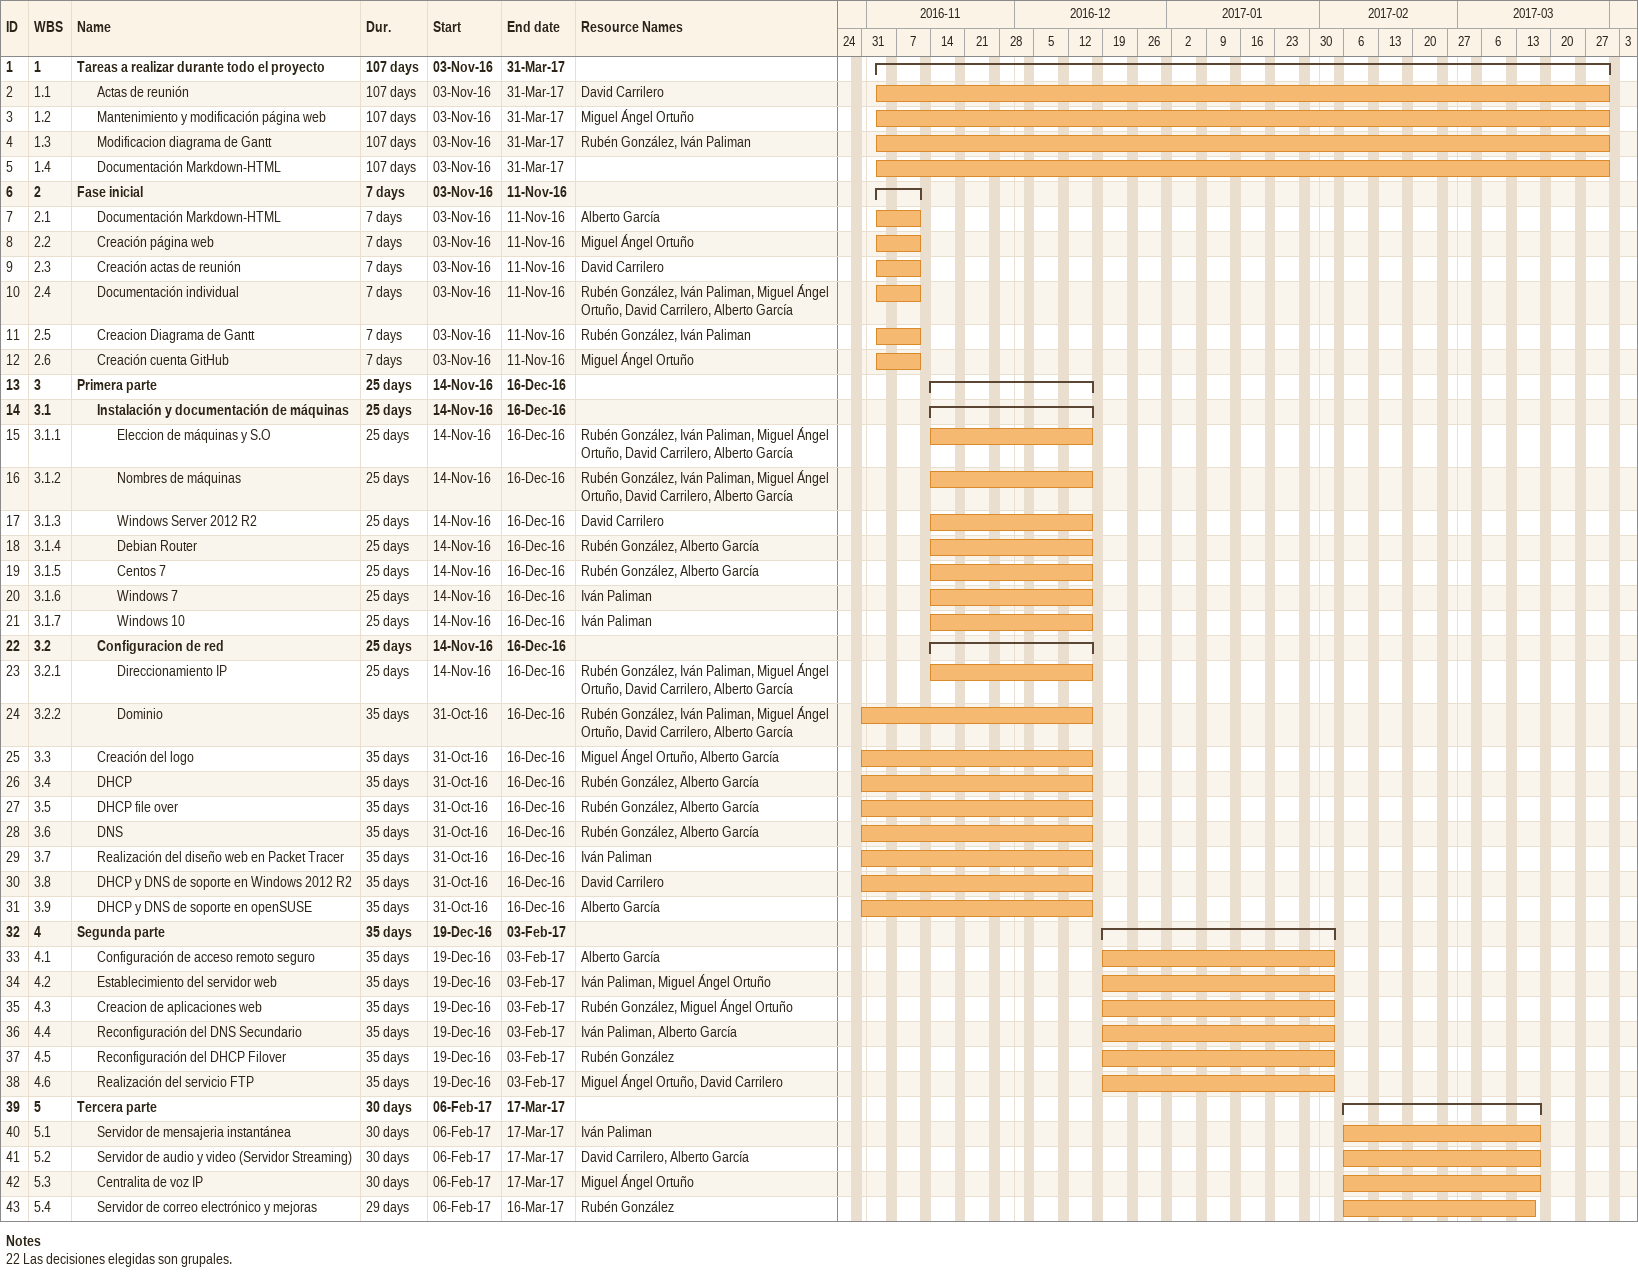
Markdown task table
| ID | WBS | Task | Duration | Start | Finish | Resources |
|---|---|---|---|---|---|---|
| 1 | 1 | **Tareas a realizar durante todo el proyecto** | 107d | 2016-11-03 | 2017-03-31 |  |
| 2 | 1.1 | Actas de reunión | 107d | 2016-11-03 | 2017-03-31 | David Carrilero |
| 3 | 1.2 | Mantenimiento y modificación página web | 107d | 2016-11-03 | 2017-03-31 | Miguel Ángel Ortuño |
| 4 | 1.3 | Modificacion diagrama de Gantt | 107d | 2016-11-03 | 2017-03-31 | Rubén González, Iván Paliman |
| 5 | 1.4 | Documentación Markdown-HTML | 107d | 2016-11-03 | 2017-03-31 |  |
| 6 | 2 | **Fase inicial** | 7d | 2016-11-03 | 2016-11-11 |  |
| 7 | 2.1 | Documentación Markdown-HTML | 7d | 2016-11-03 | 2016-11-11 | Alberto García |
| 8 | 2.2 | Creación página web | 7d | 2016-11-03 | 2016-11-11 | Miguel Ángel Ortuño |
| 9 | 2.3 | Creación actas de reunión | 7d | 2016-11-03 | 2016-11-11 | David Carrilero |
| 10 | 2.4 | Documentación individual | 7d | 2016-11-03 | 2016-11-11 | Rubén González, Iván Paliman, Miguel Ángel Ortuño, David Carrilero, Alberto García |
| 11 | 2.5 | Creacion Diagrama de Gantt | 7d | 2016-11-03 | 2016-11-11 | Rubén González, Iván Paliman |
| 12 | 2.6 | Creación cuenta GitHub | 7d | 2016-11-03 | 2016-11-11 | Miguel Ángel Ortuño |
| 13 | 3 | **Primera parte** | 25d | 2016-11-14 | 2016-12-16 |  |
| 14 | 3.1 | **Instalación y documentación de máquinas** | 25d | 2016-11-14 | 2016-12-16 |  |
| 15 | 3.1.1 | Eleccion de máquinas y S.O | 25d | 2016-11-14 | 2016-12-16 | Rubén González, Iván Paliman, Miguel Ángel Ortuño, David Carrilero, Alberto García |
| 16 | 3.1.2 | Nombres de máquinas | 25d | 2016-11-14 | 2016-12-16 | Rubén González, Iván Paliman, Miguel Ángel Ortuño, David Carrilero, Alberto García |
| 17 | 3.1.3 | Windows Server 2012 R2 | 25d | 2016-11-14 | 2016-12-16 | David Carrilero |
| 18 | 3.1.4 | Debian Router | 25d | 2016-11-14 | 2016-12-16 | Rubén González, Alberto García |
| 19 | 3.1.5 | Centos 7 | 25d | 2016-11-14 | 2016-12-16 | Rubén González, Alberto García |
| 20 | 3.1.6 | Windows 7 | 25d | 2016-11-14 | 2016-12-16 | Iván Paliman |
| 21 | 3.1.7 | Windows 10 | 25d | 2016-11-14 | 2016-12-16 | Iván Paliman |
| 22 | 3.2 | **Configuracion de red** | 25d | 2016-11-14 | 2016-12-16 |  |
| 23 | 3.2.1 | Direccionamiento IP | 25d | 2016-11-14 | 2016-12-16 | Rubén González, Iván Paliman, Miguel Ángel Ortuño, David Carrilero, Alberto García |
| 24 | 3.2.2 | Dominio | 35d | 2016-10-31 | 2016-12-16 | Rubén González, Iván Paliman, Miguel Ángel Ortuño, David Carrilero, Alberto García |
| 25 | 3.3 | Creación del logo | 35d | 2016-10-31 | 2016-12-16 | Miguel Ángel Ortuño, Alberto García |
| 26 | 3.4 | DHCP | 35d | 2016-10-31 | 2016-12-16 | Rubén González, Alberto García |
| 27 | 3.5 | DHCP file over | 35d | 2016-10-31 | 2016-12-16 | Rubén González, Alberto García |
| 28 | 3.6 | DNS | 35d | 2016-10-31 | 2016-12-16 | Rubén González, Alberto García |
| 29 | 3.7 | Realización del diseño web en Packet Tracer | 35d | 2016-10-31 | 2016-12-16 | Iván Paliman |
| 30 | 3.8 | DHCP y DNS de soporte en Windows 2012 R2 | 35d | 2016-10-31 | 2016-12-16 | David Carrilero |
| 31 | 3.9 | DHCP y DNS de soporte en openSUSE | 35d | 2016-10-31 | 2016-12-16 | Alberto García |
| 32 | 4 | **Segunda parte** | 35d | 2016-12-19 | 2017-02-03 |  |
| 33 | 4.1 | Configuración de acceso remoto seguro | 35d | 2016-12-19 | 2017-02-03 | Alberto García |
| 34 | 4.2 | Establecimiento del servidor web | 35d | 2016-12-19 | 2017-02-03 | Iván Paliman, Miguel Ángel Ortuño |
| 35 | 4.3 | Creacion de aplicaciones web | 35d | 2016-12-19 | 2017-02-03 | Rubén González, Miguel Ángel Ortuño |
| 36 | 4.4 | Reconfiguración del DNS Secundario | 35d | 2016-12-19 | 2017-02-03 | Iván Paliman, Alberto García |
| 37 | 4.5 | Reconfiguración del DHCP Filover | 35d | 2016-12-19 | 2017-02-03 | Rubén González |
| 38 | 4.6 | Realización del servicio FTP | 35d | 2016-12-19 | 2017-02-03 | Miguel Ángel Ortuño, David Carrilero |
| 39 | 5 | **Tercera parte** | 30d | 2017-02-06 | 2017-03-17 |  |
| 40 | 5.1 | Servidor de mensajeria instantánea | 30d | 2017-02-06 | 2017-03-17 | Iván Paliman |
| 41 | 5.2 | Servidor de audio y video (Servidor Streaming) | 30d | 2017-02-06 | 2017-03-17 | David Carrilero, Alberto García |
| 42 | 5.3 | Centralita de voz IP | 30d | 2017-02-06 | 2017-03-17 | Miguel Ángel Ortuño |
| 43 | 5.4 | Servidor de correo electrónico y mejoras | 29d | 2017-02-06 | 2017-03-16 | Rubén González |

Notes
- 22: Las decisiones elegidas son grupales.
